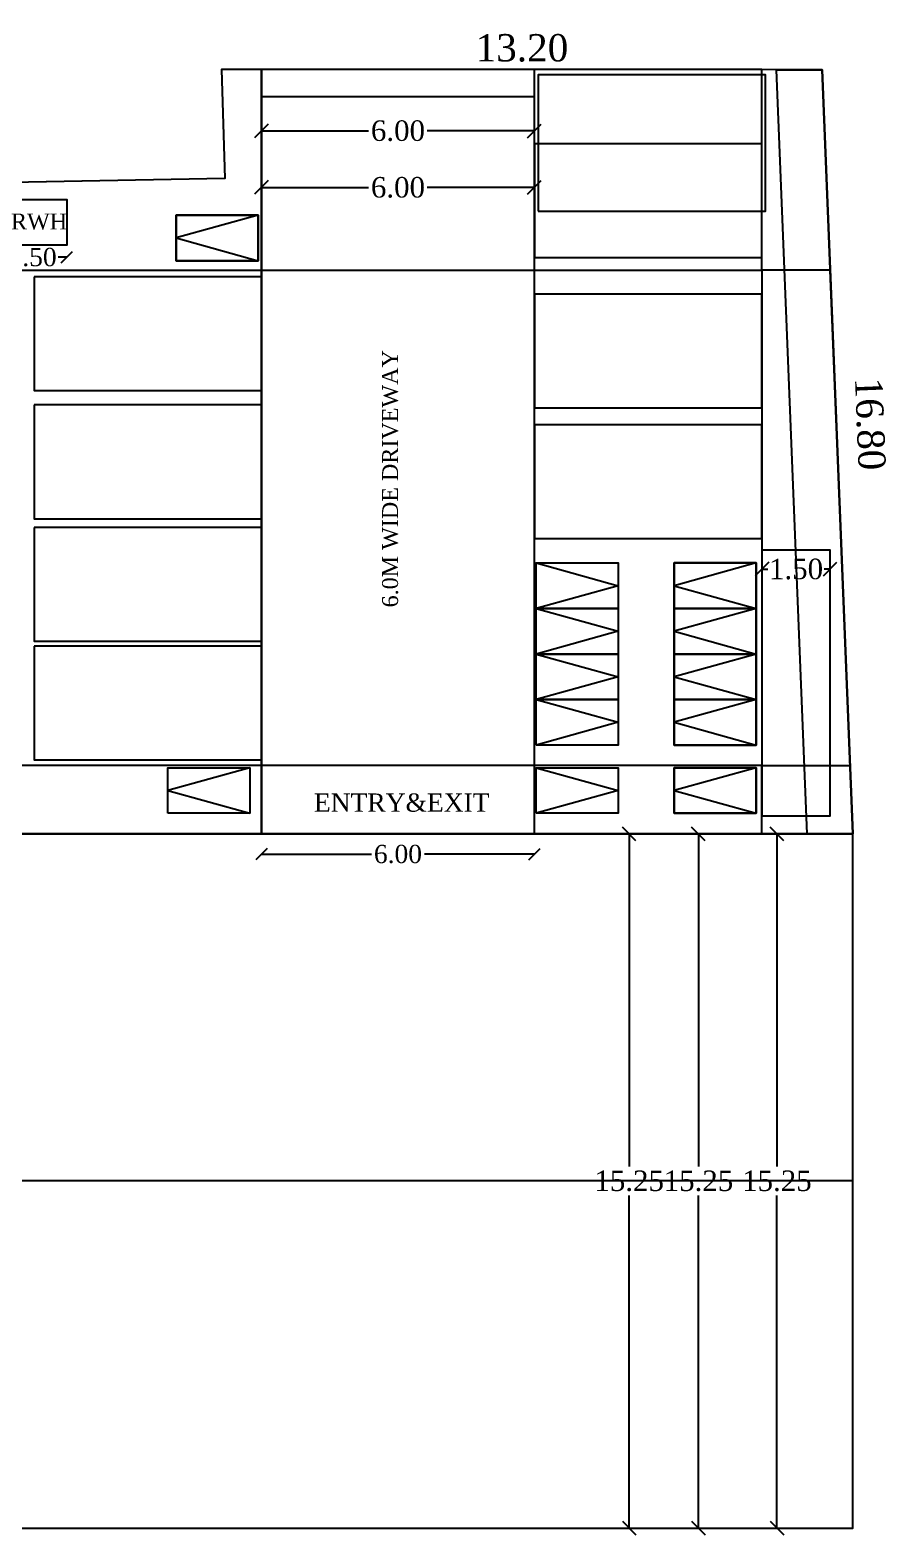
# Model space of a CAD drawing. Header units: metres. Extents: x 16174 to 16363, y 1100 to 1191.
# Drawn here: x 16219.47 to 16238.37, y 1108.85 to 1141.9 of the extents above; entities that cross this region are included whole.
import ezdxf

# ---------------------------------------------------------------- set-up
doc = ezdxf.new("R2010")
doc.units = ezdxf.units.M
doc.header["$MEASUREMENT"] = 0
for name, color, linetype in [('AS_AT_SITE', 7, 'Continuous'), ('BLK_1_COVERED_AREA', 7, 'Continuous'), ('BLK_1_FLR_0_STILT_PARKING', 7, 'Continuous'), ('BLK_1_LVL_0_BLDG_FOOT_PRINT', 7, 'Continuous'), ('BLK_1_LVL_0_REAR_SETBACK', 7, 'Continuous'), ('BLK_1_LVL_0_SIDE_SETBACK1', 7, 'Continuous'), ('BLK_1_LVL_0_SIDE_SETBACK2', 7, 'Continuous'), ('DRIVE_WAY', 255, 'Continuous'), ('FMB_OR_PLR', 7, 'Continuous'), ('MAIN_GATE', 7, 'Continuous'), ('NOTIFIED_ROAD', 7, 'Continuous'), ('PARKING_SLOT', 7, 'Continuous'), ('PER_AISLE_WIDTH', 7, 'Continuous'), ('PLOT_BOUNDARY', 70, 'Continuous'), ('ROAD_WIDTH', 1, 'Continuous'), ('RWH', 130, 'Continuous'), ('SEPTIC_TANK_1', 7, 'Continuous'), ('SUPER_IMPOSED', 7, 'Continuous'), ('SURRENDER_ROAD_WIDTH', 2, 'Continuous'), ('TWO_WHEELER_DRIVE_WAY', 7, 'Continuous'), ('TWO_WHEELER_PARKING', 7, 'Continuous')]:
    doc.layers.add(name, color=color, linetype=linetype)
doc.styles.get("Standard").update_dxf_attribs({"font": 'times.ttf'})
doc.dimstyles.new('23', dxfattribs={"dimtxt": 0.45, "dimasz": 0.3, "dimexe": 0.18, "dimexo": 0.0625, "dimgap": 0.09, "dimtad": 0, "dimtih": 1, "dimtoh": 1, "dimzin": 0, "dimdsep": 46, "dimtxsty": 'Standard', "dimblk": 'OBLIQUE', "dimcen": 0.09, "dimse1": 1, "dimse2": 1, "dimadec": 0, "dimazin": 0, "dimtfac": 1, "dimtofl": 0, "dimtmove": 0, "dimatfit": 3, "dimfxl": 0, "dimtolj": 1, "dimtzin": 0, "dimarcsym": 0})
doc.dimstyles.get("Standard").update_dxf_attribs({"dimtxt": 0.6, "dimasz": 0.3, "dimexe": 0.18, "dimexo": 0.0625, "dimgap": 0.09, "dimtad": 0, "dimzin": 0, "dimdsep": 46, "dimtxsty": 'Standard', "dimblk": 'OBLIQUE', "dimcen": 0.09, "dimse1": 1, "dimse2": 1, "dimadec": 0, "dimazin": 0, "dimtfac": 1, "dimtofl": 0, "dimtmove": 0, "dimatfit": 3, "dimfxl": 0, "dimtolj": 1, "dimtzin": 0, "dimarcsym": 0})

# ---------------------------------------------------------------- blocks, each defined once
blk = doc.blocks.new('*D176')
at = {"layer": 'Defpoints', "color": 0}
for p in [(16223.736, 1139.104), (16223.745, 1138.642), (16191.95, 1138.047)]:
    blk.add_point(p, dxfattribs=at)
at = {"color": 0, "insert": (16210.222, 1138.851), "char_height": 0.6, "attachment_point": 5, "rotation": 1.0708}
blk.add_mtext('\\A1;31.80', dxfattribs=at)
blk = doc.blocks.new('_Oblique')
at = {"color": 0, "linetype": 'ByBlock', "lineweight": -2}
blk.add_line((-0.5, -0.5), (0.5, 0.5), dxfattribs=at)
blk = doc.blocks.new('*D178')
at = {"layer": 'Defpoints', "color": 0}
for p in [(16191.95, 1124.247), (16237.55, 1124.247), (16237.55, 1123.841)]:
    blk.add_point(p, dxfattribs=at)
at = {"color": 0, "insert": (16216.914, 1123.841), "char_height": 0.6, "attachment_point": 5}
blk.add_mtext('\\A1;45.60', dxfattribs=at)
blk = doc.blocks.new('*D179')
at = {"layer": 'Defpoints', "color": 0}
for p in [(16223.677, 1141.512), (16223.677, 1141.041), (16236.877, 1141.034)]:
    blk.add_point(p, dxfattribs=at)
at = {"color": 0, "insert": (16230.278, 1141.509), "char_height": 0.6, "attachment_point": 5, "rotation": 359.9704}
blk.add_mtext('\\A1;13.20', dxfattribs=at)
blk = doc.blocks.new('*D180')
at = {"layer": 'Defpoints', "color": 0}
for p in [(16236.877, 1141.034), (16237.619, 1141.064), (16237.55, 1124.247)]:
    blk.add_point(p, dxfattribs=at)
at = {"color": 0, "insert": (16237.932, 1133.253), "char_height": 0.6, "attachment_point": 5, "rotation": 272.2964}
blk.add_mtext('\\A1;16.80', dxfattribs=at)
blk = doc.blocks.new('*D184')
at = {"layer": 'Defpoints', "color": 0}
for p in [(16234.158, 1124.247), (16237.55, 1124.247), (16237.55, 1108.997)]:
    blk.add_point(p, dxfattribs=at)
at = {"layer": 'ROAD_WIDTH', "color": 0, "lineweight": -2}
for p, q in [((16234.158, 1124.247), (16234.158, 1116.942)), ((16234.158, 1108.997), (16234.158, 1116.303))]:
    blk.add_line(p, q, dxfattribs=at)
at = {"layer": 'ROAD_WIDTH', "color": 0, "lineweight": -2, "xscale": 0.3, "yscale": 0.3, "zscale": 0.3}
for p, rotation in [((16234.158, 1124.247), 90), ((16234.158, 1108.997), 270)]:
    blk.add_blockref('_Oblique', p, dxfattribs=dict(at, rotation=rotation))
at = {"layer": 'ROAD_WIDTH', "color": 0, "insert": (16234.158, 1116.622), "char_height": 0.45, "attachment_point": 5}
blk.add_mtext('\\A1;15.25', dxfattribs=at)
blk = doc.blocks.new('*D186')
at = {"layer": 'Defpoints', "color": 0}
for p in [(16232.635, 1124.247), (16237.55, 1124.247), (16237.55, 1108.997)]:
    blk.add_point(p, dxfattribs=at)
at = {"layer": 'SURRENDER_ROAD_WIDTH', "color": 0, "lineweight": -2}
for p, q in [((16232.635, 1124.247), (16232.635, 1116.942)), ((16232.635, 1108.997), (16232.635, 1116.303))]:
    blk.add_line(p, q, dxfattribs=at)
at = {"layer": 'SURRENDER_ROAD_WIDTH', "color": 0, "lineweight": -2, "xscale": 0.3, "yscale": 0.3, "zscale": 0.3}
for p, rotation in [((16232.635, 1124.247), 90), ((16232.635, 1108.997), 270)]:
    blk.add_blockref('_Oblique', p, dxfattribs=dict(at, rotation=rotation))
at = {"layer": 'SURRENDER_ROAD_WIDTH', "color": 0, "lineweight": -2, "insert": (16232.635, 1116.622), "char_height": 0.45, "attachment_point": 5}
blk.add_mtext('\\A1;15.25', dxfattribs=at)
blk = doc.blocks.new('*D188')
at = {"layer": 'Defpoints', "color": 0}
for p in [(16237.55, 1124.247), (16235.883, 1108.997), (16237.55, 1108.997)]:
    blk.add_point(p, dxfattribs=at)
at = {"layer": 'NOTIFIED_ROAD', "color": 0, "lineweight": -2}
for p, q in [((16235.883, 1124.247), (16235.883, 1116.942)), ((16235.883, 1108.997), (16235.883, 1116.303))]:
    blk.add_line(p, q, dxfattribs=at)
at = {"layer": 'NOTIFIED_ROAD', "color": 0, "lineweight": -2, "xscale": 0.3, "yscale": 0.3, "zscale": 0.3}
for p, rotation in [((16235.883, 1124.247), 90), ((16235.883, 1108.997), 270)]:
    blk.add_blockref('_Oblique', p, dxfattribs=dict(at, rotation=rotation))
at = {"layer": 'NOTIFIED_ROAD', "color": 0, "lineweight": -2, "insert": (16235.883, 1116.622), "char_height": 0.45, "attachment_point": 5}
blk.add_mtext('\\A1;15.25', dxfattribs=at)
blk = doc.blocks.new('*D192')
at = {"layer": 'Defpoints', "color": 0}
for p in [(16224.553, 1124.247), (16230.553, 1124.247), (16230.553, 1123.801)]:
    blk.add_point(p, dxfattribs=at)
at = {"layer": 'MAIN_GATE', "color": 0, "lineweight": -2}
for p, q in [((16224.553, 1123.801), (16226.969, 1123.801)), ((16230.553, 1123.801), (16228.136, 1123.801))]:
    blk.add_line(p, q, dxfattribs=at)
at = {"layer": 'MAIN_GATE', "color": 0, "lineweight": -2, "xscale": 0.25, "yscale": 0.25, "zscale": 0.25, "rotation": 180}
blk.add_blockref('_Oblique', (16224.553, 1123.801), dxfattribs=at)
at = {"layer": 'MAIN_GATE', "color": 0, "lineweight": -2, "xscale": 0.25, "yscale": 0.25, "zscale": 0.25}
blk.add_blockref('_Oblique', (16230.553, 1123.801), dxfattribs=at)
at = {"layer": 'MAIN_GATE', "color": 0, "insert": (16227.553, 1123.801), "char_height": 0.4, "attachment_point": 5}
blk.add_mtext('\\A1;6.00', dxfattribs=at)
blk = doc.blocks.new('*D195')
at = {"layer": 'Defpoints', "color": 0}
for p in [(16235.553, 1130.48), (16237.053, 1130.48), (16237.053, 1130.062)]:
    blk.add_point(p, dxfattribs=at)
at = {"layer": 'TWO_WHEELER_DRIVE_WAY', "color": 0, "lineweight": -2}
for p, q in [((16235.553, 1130.062), (16235.682, 1130.062)), ((16237.053, 1130.062), (16236.923, 1130.062))]:
    blk.add_line(p, q, dxfattribs=at)
at = {"layer": 'TWO_WHEELER_DRIVE_WAY', "color": 0, "lineweight": -2, "xscale": 0.3, "yscale": 0.3, "zscale": 0.3, "rotation": 180}
blk.add_blockref('_Oblique', (16235.553, 1130.062), dxfattribs=at)
at = {"layer": 'TWO_WHEELER_DRIVE_WAY', "color": 0, "lineweight": -2, "xscale": 0.3, "yscale": 0.3, "zscale": 0.3}
blk.add_blockref('_Oblique', (16237.053, 1130.062), dxfattribs=at)
at = {"layer": 'TWO_WHEELER_DRIVE_WAY', "color": 0, "insert": (16236.303, 1130.062), "char_height": 0.45, "attachment_point": 5}
blk.add_mtext('\\A1;1.50', dxfattribs=at)
blk = doc.blocks.new('*D199')
at = {"layer": 'Defpoints', "color": 0}
for p in [(16218.772, 1137.181), (16220.272, 1137.181), (16218.772, 1136.914)]:
    blk.add_point(p, dxfattribs=at)
at = {"layer": 'RWH', "color": 0, "lineweight": -2}
for p, q in [((16218.772, 1136.914), (16218.96, 1136.914)), ((16220.272, 1136.914), (16220.083, 1136.914))]:
    blk.add_line(p, q, dxfattribs=at)
at = {"layer": 'RWH', "color": 0, "lineweight": -2, "xscale": 0.25, "yscale": 0.25, "zscale": 0.25, "rotation": 180}
blk.add_blockref('_Oblique', (16218.772, 1136.914), dxfattribs=at)
at = {"layer": 'RWH', "color": 0, "lineweight": -2, "xscale": 0.25, "yscale": 0.25, "zscale": 0.25}
blk.add_blockref('_Oblique', (16220.272, 1136.914), dxfattribs=at)
at = {"layer": 'RWH', "color": 0, "insert": (16219.522, 1136.914), "char_height": 0.4, "attachment_point": 5}
blk.add_mtext('\\A1;1.50', dxfattribs=at)
blk = doc.blocks.new('*D207')
at = {"layer": 'Defpoints', "color": 0}
for p in [(16224.553, 1140.435), (16230.553, 1140.435), (16224.553, 1138.446)]:
    blk.add_point(p, dxfattribs=at)
at = {"layer": 'DRIVE_WAY', "color": 0, "lineweight": -2}
for p, q in [((16224.553, 1138.446), (16226.907, 1138.446)), ((16230.553, 1138.446), (16228.198, 1138.446))]:
    blk.add_line(p, q, dxfattribs=at)
at = {"layer": 'DRIVE_WAY', "color": 0, "lineweight": -2, "xscale": 0.3, "yscale": 0.3, "zscale": 0.3, "rotation": 180}
blk.add_blockref('_Oblique', (16224.553, 1138.446), dxfattribs=at)
at = {"layer": 'DRIVE_WAY', "color": 0, "lineweight": -2, "xscale": 0.3, "yscale": 0.3, "zscale": 0.3}
blk.add_blockref('_Oblique', (16230.553, 1138.446), dxfattribs=at)
at = {"layer": 'DRIVE_WAY', "color": 0, "insert": (16227.553, 1138.446), "char_height": 0.45, "attachment_point": 5}
blk.add_mtext('\\A1;6.00', dxfattribs=at)
blk = doc.blocks.new('*D209')
at = {"layer": 'Defpoints', "color": 0}
for p in [(16224.553, 1140.435), (16230.553, 1140.435), (16230.553, 1139.69)]:
    blk.add_point(p, dxfattribs=at)
at = {"layer": 'PER_AISLE_WIDTH', "color": 0, "lineweight": -2}
for p, q in [((16224.553, 1139.69), (16226.907, 1139.69)), ((16230.553, 1139.69), (16228.198, 1139.69))]:
    blk.add_line(p, q, dxfattribs=at)
at = {"layer": 'PER_AISLE_WIDTH', "color": 0, "lineweight": -2, "xscale": 0.3, "yscale": 0.3, "zscale": 0.3, "rotation": 180}
blk.add_blockref('_Oblique', (16224.553, 1139.69), dxfattribs=at)
at = {"layer": 'PER_AISLE_WIDTH', "color": 0, "lineweight": -2, "xscale": 0.3, "yscale": 0.3, "zscale": 0.3}
blk.add_blockref('_Oblique', (16230.553, 1139.69), dxfattribs=at)
at = {"layer": 'PER_AISLE_WIDTH', "color": 0, "insert": (16227.553, 1139.69), "char_height": 0.45, "attachment_point": 5}
blk.add_mtext('\\A1;6.00', dxfattribs=at)

msp = doc.modelspace()

# ---------------------------------------------------------------- linework, layer by layer
for p, q in [((16224.553, 1124.247), (16224.553, 1141.04)), ((16230.553, 1124.247), (16230.553, 1141.037)), ((16197.06, 1136.632), (16235.553, 1136.632)), ((16235.553, 1136.632), (16235.553, 1125.747)), ((16235.553, 1125.747), (16197.06, 1125.747))]:
    msp.add_line(p, q)
for points in [[(16236.877, 1141.034), (16223.677, 1141.041), (16223.745, 1138.642), (16191.95, 1138.047), (16191.95, 1124.247), (16237.55, 1124.247)], [(16218.772, 1138.181), (16220.272, 1138.181), (16220.272, 1137.181), (16218.772, 1137.181)], [(16224.479, 1136.837), (16224.479, 1137.837), (16222.679, 1137.837), (16222.679, 1136.837)], [(16230.592, 1129.198), (16230.592, 1130.198), (16232.392, 1130.198), (16232.392, 1129.198)], [(16235.427, 1129.198), (16235.427, 1130.198), (16233.627, 1130.198), (16233.627, 1129.198)], [(16230.592, 1128.198), (16230.592, 1129.198), (16232.392, 1129.198), (16232.392, 1128.198)], [(16235.427, 1128.198), (16235.427, 1129.198), (16233.627, 1129.198), (16233.627, 1128.198)], [(16230.592, 1127.198), (16230.592, 1128.198), (16232.392, 1128.198), (16232.392, 1127.198)], [(16235.427, 1127.198), (16235.427, 1128.198), (16233.627, 1128.198), (16233.627, 1127.198)], [(16230.592, 1126.198), (16230.592, 1127.198), (16232.392, 1127.198), (16232.392, 1126.198)], [(16235.427, 1126.198), (16235.427, 1127.198), (16233.627, 1127.198), (16233.627, 1126.198)], [(16222.496, 1124.701), (16222.496, 1125.701), (16224.296, 1125.701), (16224.296, 1124.701)], [(16230.592, 1124.701), (16230.592, 1125.701), (16232.392, 1125.701), (16232.392, 1124.701)], [(16235.427, 1124.701), (16235.427, 1125.701), (16233.627, 1125.701), (16233.627, 1124.701)]]:
    msp.add_lwpolyline(points, close=True)
for points in [[(16224.479, 1137.837), (16222.679, 1137.337), (16224.479, 1136.837)], [(16230.592, 1130.198), (16232.392, 1129.698), (16230.592, 1129.198)], [(16235.427, 1130.198), (16233.627, 1129.698), (16235.427, 1129.198)], [(16230.592, 1129.198), (16232.392, 1128.698), (16230.592, 1128.198)], [(16235.427, 1129.198), (16233.627, 1128.698), (16235.427, 1128.198)], [(16230.592, 1128.198), (16232.392, 1127.698), (16230.592, 1127.198)], [(16235.427, 1128.198), (16233.627, 1127.698), (16235.427, 1127.198)], [(16230.592, 1127.198), (16232.392, 1126.698), (16230.592, 1126.198)], [(16235.427, 1127.198), (16233.627, 1126.698), (16235.427, 1126.198)], [(16224.296, 1125.701), (16222.496, 1125.201), (16224.296, 1124.701)], [(16230.592, 1125.701), (16232.392, 1125.201), (16230.592, 1124.701)], [(16235.427, 1125.701), (16233.627, 1125.201), (16235.427, 1124.701)]]:
    msp.add_lwpolyline(points)
at = {"layer": 'AS_AT_SITE', "color": 6}
msp.add_lwpolyline([(16236.877, 1141.034), (16223.677, 1141.041), (16223.745, 1138.642), (16191.95, 1138.047), (16191.95, 1124.247), (16237.55, 1124.247)], close=True, dxfattribs=at)
at = {"layer": 'BLK_1_COVERED_AREA', "color": 140}
msp.add_lwpolyline([(16197.06, 1136.632), (16235.552, 1136.632), (16235.552, 1125.747), (16197.06, 1125.747)], close=True, dxfattribs=at)
at = {"layer": 'BLK_1_FLR_0_STILT_PARKING', "color": 13}
msp.add_lwpolyline([(16197.06, 1136.632), (16235.552, 1136.632), (16235.552, 1125.747), (16197.06, 1125.747)], close=True, dxfattribs=at)
at = {"layer": 'BLK_1_LVL_0_BLDG_FOOT_PRINT', "color": 1}
msp.add_lwpolyline([(16197.06, 1136.632), (16235.552, 1136.632), (16235.552, 1125.747), (16197.06, 1125.747)], close=True, dxfattribs=at)
at = {"layer": 'BLK_1_LVL_0_REAR_SETBACK', "color": 11}
msp.add_lwpolyline([(16237.054, 1136.632), (16235.552, 1136.632), (16235.552, 1125.747), (16237.49, 1125.747)], close=True, dxfattribs=at)
at = {"layer": 'BLK_1_LVL_0_SIDE_SETBACK1', "color": 171}
msp.add_lwpolyline([(16235.552, 1141.035), (16223.677, 1141.041), (16223.745, 1138.642), (16197.06, 1138.143), (16197.06, 1136.632), (16235.552, 1136.632)], close=True, dxfattribs=at)
at = {"layer": 'BLK_1_LVL_0_SIDE_SETBACK2', "color": 102}
msp.add_lwpolyline([(16235.552, 1125.747), (16197.06, 1125.747), (16197.06, 1124.247), (16235.552, 1124.247)], close=True, dxfattribs=at)
at = {"layer": 'DRIVE_WAY', "color": 255}
msp.add_lwpolyline([(16230.553, 1140.435), (16224.553, 1140.435), (16224.553, 1124.247), (16230.553, 1124.247)], close=True, dxfattribs=at)
at = {"layer": 'FMB_OR_PLR', "color": 70}
msp.add_lwpolyline([(16236.877, 1141.034), (16223.677, 1141.041), (16223.745, 1138.642), (16191.95, 1138.047), (16191.95, 1124.247), (16237.55, 1124.247)], close=True, dxfattribs=at)
at = {"layer": 'MAIN_GATE', "color": 57}
msp.add_line((16224.553, 1124.247), (16230.553, 1124.247), dxfattribs=at)
at = {"layer": 'NOTIFIED_ROAD', "color": 1, "lineweight": -2}
msp.add_lwpolyline([(16237.55, 1124.247), (16191.95, 1124.247), (16191.95, 1139.246), (16173.65, 1139.246), (16173.65, 1108.997), (16237.55, 1108.997)], close=True, dxfattribs=at)
at = {"layer": 'PARKING_SLOT', "color": 30}
for points in [[(16230.553, 1139.406), (16230.553, 1136.906), (16235.553, 1136.906), (16235.553, 1139.406)], [(16219.553, 1136.484), (16219.553, 1133.984), (16224.553, 1133.984), (16224.553, 1136.484)], [(16230.553, 1136.106), (16230.553, 1133.606), (16235.553, 1133.606), (16235.553, 1136.106)], [(16219.553, 1133.669), (16219.553, 1131.169), (16224.553, 1131.169), (16224.553, 1133.669)], [(16230.553, 1133.234), (16230.553, 1130.734), (16235.553, 1130.734), (16235.553, 1133.234)], [(16219.553, 1130.98), (16219.553, 1128.48), (16224.553, 1128.48), (16224.553, 1130.98)], [(16219.553, 1128.373), (16219.553, 1125.873), (16224.553, 1125.873), (16224.553, 1128.373)]]:
    msp.add_lwpolyline(points, close=True, dxfattribs=at)
at = {"layer": 'PER_AISLE_WIDTH', "color": 5}
msp.add_lwpolyline([(16230.553, 1141.037), (16224.553, 1141.04), (16224.553, 1124.247), (16230.553, 1124.247)], close=True, dxfattribs=at)
at = {"layer": 'PLOT_BOUNDARY', "color": 70}
msp.add_lwpolyline([(16236.877, 1141.034), (16223.677, 1141.041), (16223.745, 1138.642), (16191.95, 1138.047), (16191.95, 1124.247), (16237.55, 1124.247)], close=True, dxfattribs=at)
at = {"layer": 'ROAD_WIDTH'}
msp.add_lwpolyline([(16237.55, 1124.247), (16191.95, 1124.247), (16191.95, 1139.246), (16173.65, 1139.246), (16173.65, 1108.997), (16237.55, 1108.997)], close=True, dxfattribs=at)
at = {"layer": 'RWH'}
msp.add_lwpolyline([(16236.55, 1124.247), (16235.877, 1141.034), (16236.877, 1141.034), (16237.55, 1124.247), (16236.55, 1124.247)], dxfattribs=at)
at = {"layer": 'SEPTIC_TANK_1', "color": 146}
msp.add_lwpolyline([(16230.633, 1137.923), (16235.633, 1137.923), (16235.633, 1140.923), (16230.633, 1140.923)], close=True, dxfattribs=at)
at = {"layer": 'SUPER_IMPOSED', "color": 5}
msp.add_lwpolyline([(16236.877, 1141.034), (16223.677, 1141.041), (16223.745, 1138.642), (16191.95, 1138.047), (16191.95, 1124.247), (16237.55, 1124.247)], close=True, dxfattribs=at)
at = {"layer": 'SURRENDER_ROAD_WIDTH', "color": 2, "lineweight": -2}
msp.add_line((16237.55, 1116.622), (16182.8, 1116.622), dxfattribs=at)
msp.add_lwpolyline([(16237.55, 1124.247), (16191.95, 1124.247), (16191.95, 1139.246), (16173.65, 1139.246), (16173.65, 1108.997), (16237.55, 1108.997)], close=True, dxfattribs=at)
at = {"layer": 'TWO_WHEELER_DRIVE_WAY', "color": 6}
msp.add_lwpolyline([(16235.553, 1124.64), (16237.053, 1124.64), (16237.053, 1130.48), (16235.553, 1130.48)], close=True, dxfattribs=at)
at = {"layer": 'TWO_WHEELER_PARKING', "color": 2}
for points in [[(16222.679, 1136.837), (16222.679, 1137.837), (16224.479, 1137.837), (16224.479, 1136.837)], [(16230.592, 1129.198), (16230.592, 1130.198), (16232.392, 1130.198), (16232.392, 1129.198)], [(16233.627, 1129.198), (16233.627, 1130.198), (16235.427, 1130.198), (16235.427, 1129.198)], [(16230.592, 1128.198), (16230.592, 1129.198), (16232.392, 1129.198), (16232.392, 1128.198)], [(16233.627, 1128.198), (16233.627, 1129.198), (16235.427, 1129.198), (16235.427, 1128.198)], [(16230.592, 1127.198), (16230.592, 1128.198), (16232.392, 1128.198), (16232.392, 1127.198)], [(16233.627, 1127.198), (16233.627, 1128.198), (16235.427, 1128.198), (16235.427, 1127.198)], [(16230.592, 1126.198), (16230.592, 1127.198), (16232.392, 1127.198), (16232.392, 1126.198)], [(16233.627, 1126.198), (16233.627, 1127.198), (16235.427, 1127.198), (16235.427, 1126.198)], [(16222.496, 1124.701), (16222.496, 1125.701), (16224.296, 1125.701), (16224.296, 1124.701)], [(16230.592, 1124.701), (16230.592, 1125.701), (16232.392, 1125.701), (16232.392, 1124.701)], [(16233.627, 1124.701), (16233.627, 1125.701), (16235.427, 1125.701), (16235.427, 1124.701)]]:
    msp.add_lwpolyline(points, close=True, dxfattribs=at)

# ---------------------------------------------------------------- texts
at = {"attachment_point": 1}
for s, insert, char_height, width in [('RWH', (16219.048, 1137.873), 0.35, 0.86669), ('ENTRY&EXIT', (16225.706, 1125.134), 0.4, 3.21561)]:
    msp.add_mtext(s, dxfattribs=dict(at, insert=insert, char_height=char_height, width=width))
at = {"insert": (16227.204, 1129.222), "char_height": 0.35, "width": 13.52936, "attachment_point": 1, "rotation": 90}
msp.add_mtext('6.0M WIDE DRIVEWAY', dxfattribs=at)

# ---------------------------------------------------------------- dimensions: what is measured, and where the dimension line sits
for base, p1, p2, angle, picture, middle in [((16223.677, 1141.512), (16236.877, 1141.034), (16223.677, 1141.041), 179.9704, '*D179', (16230.278, 1141.509)), ((16237.619, 1141.064), (16237.55, 1124.247), (16236.877, 1141.034), 92.2964, '*D180', (16237.932, 1133.253)), ((16223.736, 1139.104), (16191.95, 1138.047), (16223.745, 1138.642), 1.0708, '*D176', (16210.222, 1138.851)), ((16237.55, 1123.841), (16191.95, 1124.247), (16237.55, 1124.247), 0, '*D178', (16216.914, 1123.841))]:
    dim = msp.add_linear_dim(base=base, p1=p1, p2=p2, angle=angle, dimstyle='Standard', override={"dimsd1": 1, "dimsd2": 1, "dimtdec": 3, "dimfxl": 7, "dimarcsym": 1})
    dim.commit()
    dim.dimension.update_dxf_attribs({"geometry": picture, "text_midpoint": middle, "dimtype": 161})
at = {"layer": 'DRIVE_WAY', "color": 255}
dim = msp.add_linear_dim(base=(16224.553, 1138.446), p1=(16230.553, 1140.435), p2=(16224.553, 1140.435), dimstyle='23', override={"dimfxl": 3, "dimfxlon": 1, "dimarcsym": 2}, dxfattribs=at)
dim.commit()
dim.dimension.update_dxf_attribs({"geometry": '*D207', "text_midpoint": (16227.553, 1138.446)})
at = {"layer": 'MAIN_GATE', "color": 2}
dim = msp.add_aligned_dim(p1=(16224.553, 1124.247), p2=(16230.553, 1124.247), distance=-0.447, dimstyle='23', override={"dimtxt": 0.4, "dimasz": 0.25, "dimblk1": 'Oblique', "dimblk2": 'Oblique', "dimsah": 1}, dxfattribs=at)
dim.commit()
dim.dimension.update_dxf_attribs({"geometry": '*D192', "text_midpoint": (16227.553, 1123.801)})
at = {"layer": 'NOTIFIED_ROAD', "color": 1, "lineweight": -2}
dim = msp.add_aligned_dim(p1=(16237.55, 1124.247), p2=(16237.55, 1108.997), distance=-1.667, dimstyle='23', override={"dimfxl": 3, "dimarcsym": 2}, dxfattribs=at)
dim.commit()
dim.dimension.update_dxf_attribs({"geometry": '*D188', "text_midpoint": (16235.883, 1116.622)})
at = {"layer": 'PER_AISLE_WIDTH', "color": 5}
dim = msp.add_linear_dim(base=(16230.553, 1139.69), p1=(16224.553, 1140.435), p2=(16230.553, 1140.435), dimstyle='23', override={"dimfxl": 3, "dimfxlon": 1, "dimarcsym": 2}, dxfattribs=at)
dim.commit()
dim.dimension.update_dxf_attribs({"geometry": '*D209', "text_midpoint": (16227.553, 1139.69)})
at = {"layer": 'ROAD_WIDTH'}
dim = msp.add_aligned_dim(p1=(16237.55, 1108.997), p2=(16237.55, 1124.247), distance=3.392, dimstyle='23', override={"dimfxl": 3, "dimarcsym": 2}, dxfattribs=at)
dim.commit()
dim.dimension.update_dxf_attribs({"geometry": '*D184', "text_midpoint": (16234.158, 1116.622)})
at = {"layer": 'RWH', "color": 130}
dim = msp.add_aligned_dim(p1=(16220.272, 1137.181), p2=(16218.772, 1137.181), distance=0.267, dimstyle='23', override={"dimtxt": 0.4, "dimasz": 0.25, "dimblk1": 'Oblique', "dimblk2": 'Oblique', "dimsah": 1}, dxfattribs=at)
dim.commit()
dim.dimension.update_dxf_attribs({"geometry": '*D199', "text_midpoint": (16219.522, 1136.914)})
at = {"layer": 'SURRENDER_ROAD_WIDTH', "color": 2, "lineweight": -2}
dim = msp.add_aligned_dim(p1=(16237.55, 1108.997), p2=(16237.55, 1124.247), distance=4.916, dimstyle='23', override={"dimfxl": 3, "dimarcsym": 2}, dxfattribs=at)
dim.commit()
dim.dimension.update_dxf_attribs({"geometry": '*D186', "text_midpoint": (16232.635, 1116.622)})
at = {"layer": 'TWO_WHEELER_DRIVE_WAY', "color": 6}
dim = msp.add_aligned_dim(p1=(16235.553, 1130.48), p2=(16237.053, 1130.48), distance=-0.418, dimstyle='23', override={"dimfxl": 3, "dimfxlon": 1, "dimarcsym": 2}, dxfattribs=at)
dim.commit()
dim.dimension.update_dxf_attribs({"geometry": '*D195', "text_midpoint": (16236.303, 1130.062)})

doc.saveas('drawing.dxf')
